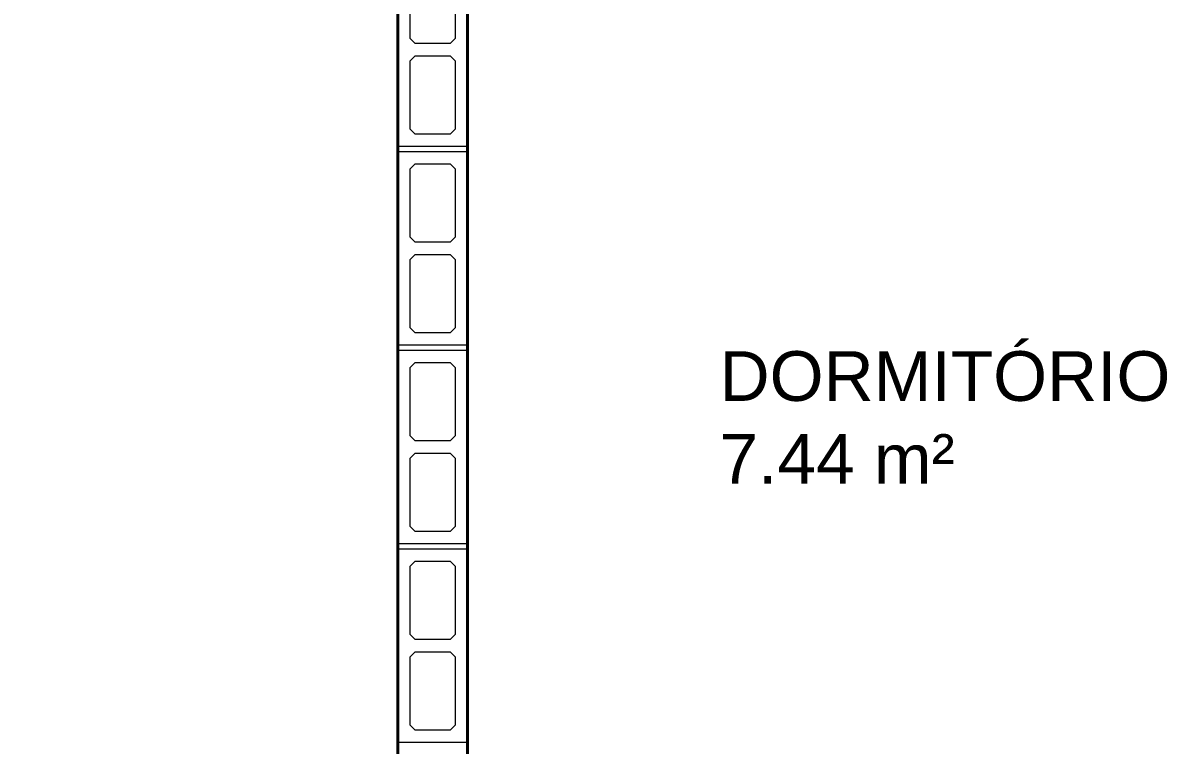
# Model space of a CAD drawing. Header units: millimetres. Extents: x 173 to 410, y -14 to 183.
# Drawn here: x 354.795 to 357.099, y 0.815 to 2.268 of the extents above; entities that cross this region are included whole.
import ezdxf

# ---------------------------------------------------------------- set-up
doc = ezdxf.new("R2010")
doc.units = ezdxf.units.MM
doc.layers.get('0').update_dxf_attribs({"color": 4})
for name, color, linetype, lineweight in [('ARQ Alvenaria', 201, 'Continuous', 40), ('ARQ Anotações', 2, 'Continuous', 5), ('ARQ Hachuras', 8, 'Continuous', 5)]:
    doc.layers.add(name, color=color, linetype=linetype, lineweight=lineweight)
doc.styles.get("Standard").update_dxf_attribs({"font": 'arial.ttf'})
doc.dimstyles.new('Executivo 1-50', dxfattribs={"dimtxt": 0.1, "dimasz": 0.035, "dimexe": 0, "dimexo": 0.0625, "dimgap": 0.03, "dimtad": 1, "dimzin": 0, "dimdsep": 46, "dimtxsty": 'Standard', "dimblk": 'DOT', "dimcen": 0.09, "dimclrd": 8, "dimclre": 8, "dimadec": 0, "dimazin": 0, "dimtfac": 1, "dimtix": 1, "dimtmove": 2, "dimatfit": 3, "dimldrblk": 'DOT', "dimfxl": 0.18, "dimfxlon": 1, "dimtolj": 1, "dimtzin": 0, "dimarcsym": 0})

# ---------------------------------------------------------------- blocks, each defined once
blk = doc.blocks.new('_DOT')
at = {"color": 0, "linetype": 'ByBlock', "lineweight": -2}
blk.add_line((-0.5, 0), (-1, 0), dxfattribs=at)
at = {"color": 0, "linetype": 'ByBlock', "const_width": 0.5}
blk.add_lwpolyline([(-0.25, 0, 1), (0.25, 0, 1)], format="xyb", close=True, dxfattribs=at)
blk = doc.blocks.new('*D1923')
at = {"layer": 'ARQ Anotações', "color": 8, "lineweight": -2, "transparency": 16777216}
for p, q in [((353.7345142465447, 2.669580452722979), (353.5545142465447, 2.669580452722979)), ((353.5545142465447, -0.2054195472770244), (353.5545142465447, 2.634580452722979)), ((353.7345142465447, -0.2404195472770244), (353.5545142465447, -0.2404195472770244))]:
    blk.add_line(p, q, dxfattribs=at)
at = {"layer": 'Defpoints', "color": 0, "transparency": 16777216}
for p in [(353.5545142465447, 2.669580452722979), (355.8703722308435, 2.669580452722979), (354.7703722727963, -0.2404195472770247)]:
    blk.add_point(p, dxfattribs=at)
at = {"layer": 'ARQ Anotações', "color": 8, "lineweight": -2, "transparency": 16777216, "xscale": 0.035, "yscale": 0.035, "zscale": 0.035}
for p, rotation in [((353.5545142465447, 2.669580452722979), 90), ((353.5545142465447, -0.2404195472770244), 270)]:
    blk.add_blockref('_DOT', p, dxfattribs=dict(at, rotation=rotation))
at = {"layer": 'ARQ Anotações', "color": 0, "transparency": 16777216, "insert": (353.4734569477725, 1.214580452723034), "char_height": 0.1, "attachment_point": 5, "rotation": 90}
blk.add_mtext('\\A1;2.91', dxfattribs=at)
blk = doc.blocks.new('*D2142')
at = {"layer": 'ARQ Anotações', "color": 8, "lineweight": -2, "transparency": 16777216}
for p, q in [((353.7345147096902, 2.669580754076851), (353.5545147096902, 2.669580754076851)), ((353.5545147096902, 2.634580754076851), (353.5545147096902, -0.2054192459231599)), ((353.7345147096902, -0.2404192459231599), (353.5545147096902, -0.2404192459231599))]:
    blk.add_line(p, q, dxfattribs=at)
at = {"layer": 'Defpoints', "color": 0, "transparency": 16777216}
for p in [(355.870372693989, 2.669580754076851), (353.5545147096902, -0.2404192459231599), (354.7703727359418, -0.2404192459231602)]:
    blk.add_point(p, dxfattribs=at)
at = {"layer": 'ARQ Anotações', "color": 8, "lineweight": -2, "transparency": 16777216, "xscale": 0.035, "yscale": 0.035, "zscale": 0.035}
for p, rotation in [((353.5545147096902, 2.669580754076851), 90), ((353.5545147096902, -0.2404192459231599), 270)]:
    blk.add_blockref('_DOT', p, dxfattribs=dict(at, rotation=rotation))
at = {"layer": 'ARQ Anotações', "color": 0, "transparency": 16777216, "insert": (353.473457410918, 1.214580754076902), "char_height": 0.1, "attachment_point": 5, "rotation": 90}
blk.add_mtext('\\A1;2.91', dxfattribs=at)

msp = doc.modelspace()

# ---------------------------------------------------------------- linework, layer by layer
at = {"layer": 'ARQ Alvenaria'}
for p, q in [((355.5503722337609, 2.669580452722972), (355.5503722745464, -0.2404195472770247)), ((355.6903722745463, -0.2404195472770247), (355.6903722337609, 2.669580452722972))]:
    msp.add_line(p, q, dxfattribs=at)
at = {"layer": 'ARQ Hachuras', "flags": 128}
for points in [[(355.5505047251173, 2.01958045272298), (355.5505047251173, 2.409580452722981), (355.6905047251173, 2.409580452722981), (355.6905047251173, 2.01958045272298)], [(355.5855047251173, 2.227080452722983), (355.5755047251173, 2.237080452722982), (355.5755047251173, 2.374580452722984), (355.5855047251173, 2.384580452722989), (355.6555047251173, 2.384580452722989), (355.6655047251173, 2.374580452722984), (355.6655047251173, 2.237080452722982), (355.6555047251173, 2.227080452722983)], [(355.5855047251173, 2.044580452722979), (355.5755047251173, 2.054580452722984), (355.5755047251173, 2.19208045272298), (355.5855047251173, 2.202080452722985), (355.6555047251173, 2.202080452722985), (355.6655047251173, 2.19208045272298), (355.6655047251173, 2.054580452722984), (355.6555047251173, 2.044580452722979)], [(355.5505052251173, 1.619580452722982), (355.5505047251173, 2.009580452722982), (355.6905047251173, 2.009580452722982), (355.6905052251173, 1.619580452722982)], [(355.5855047251173, 1.827080452722985), (355.5755047251173, 1.837080452722983), (355.5755047251173, 1.974580452722986), (355.5855047251173, 1.984580452722984), (355.6555047251173, 1.984580452722984), (355.6655047251173, 1.974580452722986), (355.6655047251173, 1.837080452722983), (355.6555047251173, 1.827080452722985)], [(355.5855052251173, 1.64458045272298), (355.5755052251173, 1.654580452722985), (355.5755052251173, 1.792080452722981), (355.5855052251173, 1.802080452722979), (355.6555052251173, 1.802080452722979), (355.6655052251173, 1.792080452722981), (355.6655052251173, 1.654580452722985), (355.6555052251173, 1.64458045272298)], [(355.5505052251173, 1.219580452722983), (355.5505052251173, 1.609580452722984), (355.6905052251173, 1.609580452722984), (355.6905052251173, 1.219580452722983)], [(355.5855052251173, 1.427080452722979), (355.5755052251173, 1.437080452722984), (355.5755052251173, 1.57458045272298), (355.5855052251173, 1.584580452722985), (355.6555052251173, 1.584580452722985), (355.6655052251173, 1.57458045272298), (355.6655052251173, 1.437080452722984), (355.6555052251173, 1.427080452722979)], [(355.5855052251173, 1.244580452722982), (355.5755052251173, 1.25458045272298), (355.5755052251173, 1.392080452722983), (355.5855052251173, 1.402080452722981), (355.6555052251173, 1.402080452722981), (355.6655052251173, 1.392080452722983), (355.6655052251173, 1.25458045272298), (355.6555052251173, 1.244580452722982)], [(355.5505057251173, 0.8195804527229846), (355.5505052251173, 1.209580452722985), (355.6905052251173, 1.209580452722985), (355.6905057251173, 0.8195804527229846)], [(355.5855057251173, 1.027080452722981), (355.5755052251173, 1.037080452722986), (355.5755052251173, 1.174580452722982), (355.5855052251173, 1.18458045272298), (355.6555052251173, 1.18458045272298), (355.6655052251173, 1.174580452722982), (355.6655052251173, 1.037080452722986), (355.6555057251173, 1.027080452722981)], [(355.5855057251173, 0.8445804527229832), (355.5755057251173, 0.8545804527229812), (355.5755057251173, 0.9920804527229841), (355.5855057251173, 1.002080452722982), (355.6555057251173, 1.002080452722982), (355.6655057251173, 0.9920804527229841), (355.6655057251173, 0.8545804527229812), (355.6555057251173, 0.8445804527229832)]]:
    msp.add_lwpolyline(points, close=True, dxfattribs=at)

# ---------------------------------------------------------------- texts
at = {"layer": 'ARQ Anotações', "insert": (356.6519182255423, 1.474132907921113), "char_height": 0.1, "attachment_point": 5}
msp.add_mtext('\\pxql;DORMITÓRIO\\P7.44 m²', dxfattribs=at)

# ---------------------------------------------------------------- dimensions: what is measured, and where the dimension line sits
at = {"layer": 'ARQ Anotações'}
for base, p1, p2, angle, picture, middle in [((353.5545142465447, 2.669580452722979), (354.7703722727963, -0.2404195472770247), (355.8703722308435, 2.669580452722979), 90, '*D1923', (353.4734569477725, 1.214580452723034)), ((353.5545147096902, -0.2404192459231599), (355.870372693989, 2.669580754076851), (354.7703727359418, -0.2404192459231602), 270, '*D2142', (353.473457410918, 1.214580754076902))]:
    dim = msp.add_linear_dim(base=base, p1=p1, p2=p2, angle=angle, dimstyle='Executivo 1-50', dxfattribs=at)
    dim.commit()
    dim.dimension.update_dxf_attribs({"geometry": picture, "text_midpoint": middle})

doc.saveas('drawing.dxf')
